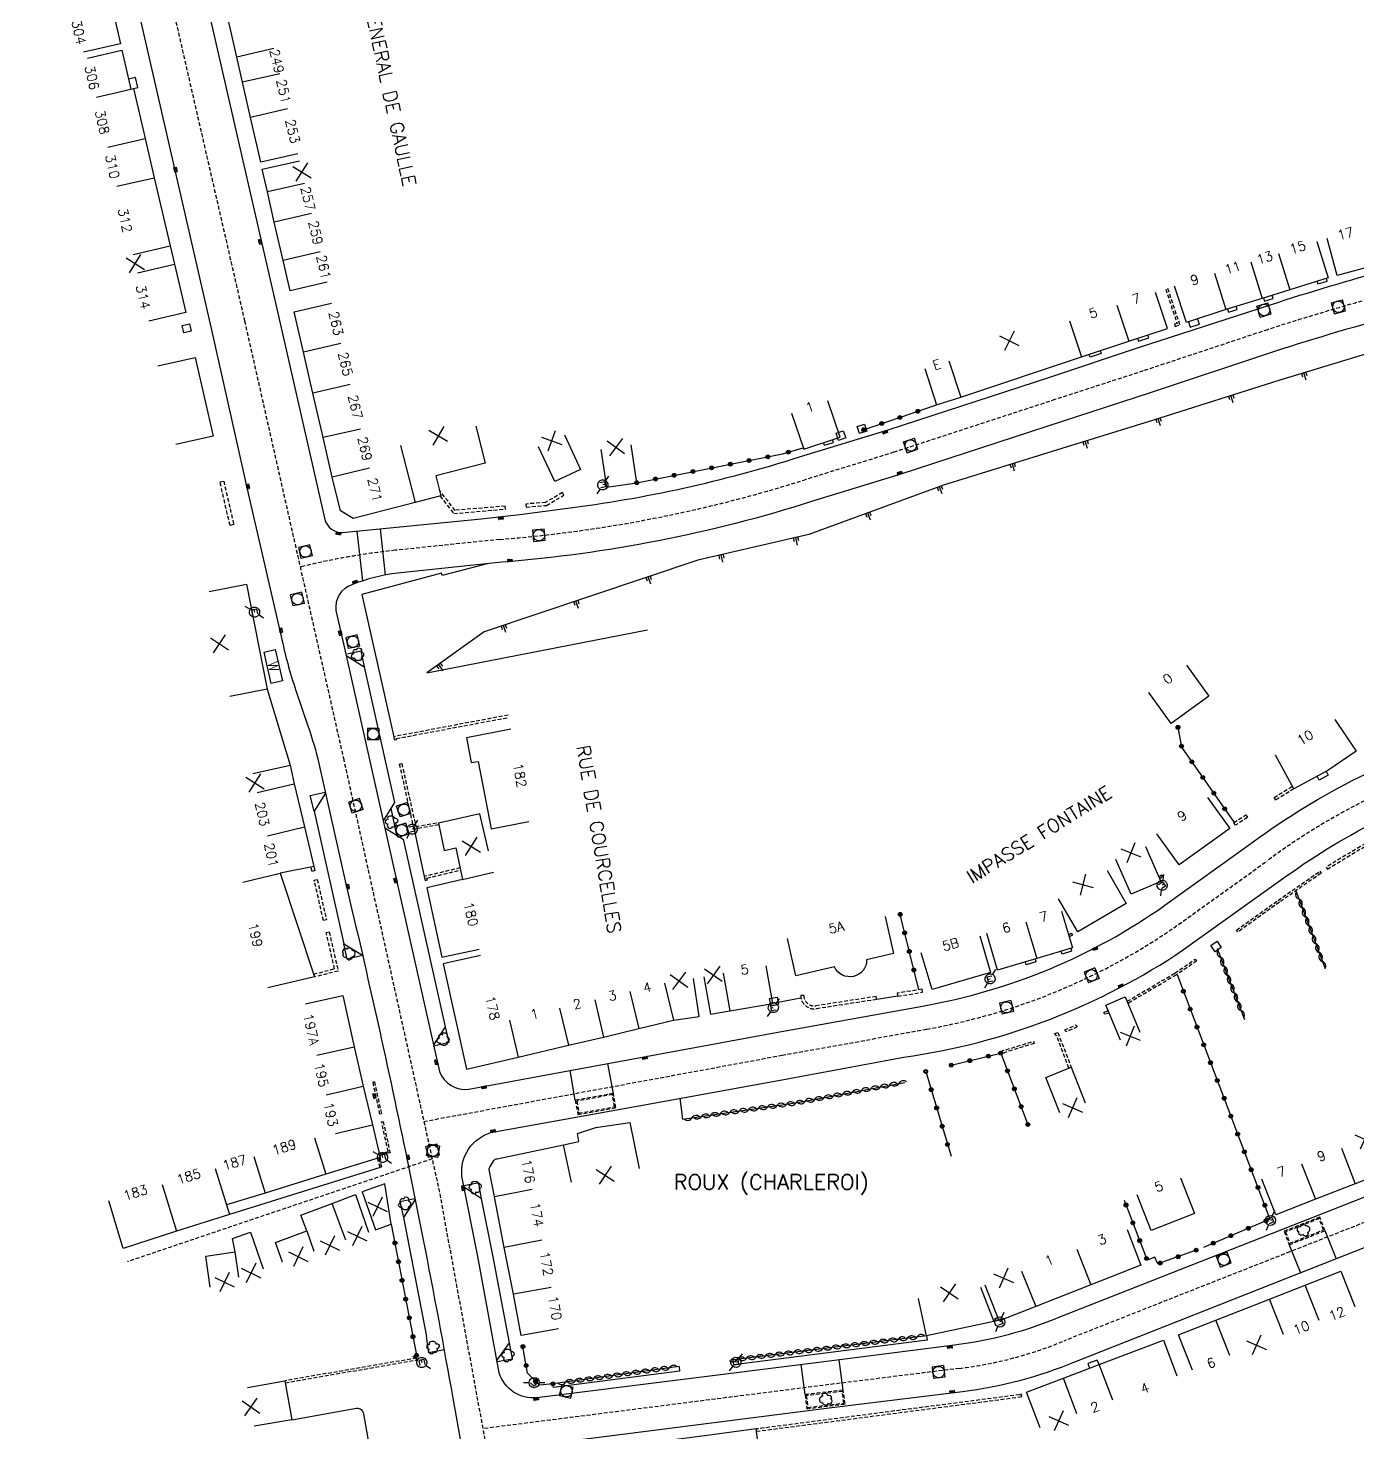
# Model space of a CAD drawing. Header units: millimetres. Extents: x 150999 to 152000, y 125999 to 127001.
# Drawn here: x 151000 to 151174.2, y 126479.7 to 126663.7 of the extents above; entities that cross this region are included whole.
import ezdxf
from ezdxf.enums import TextEntityAlignment as Align

# ---------------------------------------------------------------- set-up
doc = ezdxf.new("R2010")
doc.units = ezdxf.units.MM
doc.linetypes.add('DASHED', pattern=[0.75, 0.5, -0.25])
doc.layers.get('0').update_dxf_attribs({"linetype": 'CONTINUOUS'})
for name, color, linetype in [('W0001', 6, 'DASHED'), ('W0008', 7, 'CONTINUOUS'), ('W0100', 7, 'CONTINUOUS'), ('W0112', 1, 'DASHED'), ('W0211', 2, 'CONTINUOUS'), ('W0300', 7, 'CONTINUOUS'), ('W0310', 3, 'CONTINUOUS'), ('W0322', 7, 'CONTINUOUS'), ('W0334', 7, 'CONTINUOUS'), ('W0400', 7, 'CONTINUOUS'), ('W0420', 7, 'CONTINUOUS'), ('W0471', 7, 'CONTINUOUS'), ('W0980', 7, 'CONTINUOUS'), ('W0984', 7, 'CONTINUOUS'), ('W0989', 7, 'CONTINUOUS'), ('W0991', 7, 'CONTINUOUS'), ('W1102', 7, 'CONTINUOUS')]:
    doc.layers.add(name, color=color, linetype=linetype)
doc.styles.get("Standard").update_dxf_attribs({"font": 'romans.shx', "width": 0.85})

# ---------------------------------------------------------------- blocks, each defined once
blk = doc.blocks.new('t991o')
at = {"color": 0, "linetype": 'Continuous'}
for p, q in [((-1, 1), (1, -1)), ((-1, -1), (1, 1))]:
    blk.add_line(p, q, dxfattribs=at)
blk = doc.blocks.new('t322o')
at = {"color": 0, "linetype": 'Continuous'}
for radius in [0.25, 0.15]:
    blk.add_circle((0, 0), radius, dxfattribs=at)
blk = doc.blocks.new('t310o')
at = {"color": 0, "linetype": 'Continuous'}
for centre, start, end in [((-0.5, 0.38), 216.8699, 323.1304), ((0.5, -0.37), 36.8699, 143.1303)]:
    blk.add_arc(centre, 0.625, start, end, dxfattribs=at)
blk = doc.blocks.new('t211o')
at = {"color": 0, "linetype": 'Continuous'}
for p, q in [((-0.29, 0.5), (-0.29, 0)), ((0, 1), (0, 0)), ((0.29, 0.5), (0.29, 0))]:
    blk.add_line(p, q, dxfattribs=at)
blk = doc.blocks.new('T471')
for p, q in [((-0.333334, 0.333334), (-0.333334, -0.333334)), ((-0.333334, 0.333334), (0.333334, 0.333334)), ((-0.333334, 0), (0, 0)), ((0.500001, 0.500001), (1.000002, 1.000002)), ((-0.500001, -0.500001), (-1.000002, -1.000002)), ((-0.333334, -0.333334), (0.333334, -0.333334))]:
    blk.add_line(p, q)
blk.add_ellipse((0, 0), major_axis=(0.471405, 0.471405), ratio=1, start_param=5.4977871438, end_param=11.780972451)
blk = doc.blocks.new('T420')
for p, q in [((0.75, 0.75), (-0.75, 0.75)), ((-0.75, 0.75), (-0.75, -0.75)), ((0.75, 0.75), (0.75, -0.75)), ((0.75, -0.75), (-0.75, -0.75))]:
    blk.add_line(p, q)
blk.add_ellipse((0, 0), major_axis=(-0.53, 0.53), ratio=1, start_param=3.926991, end_param=10.210176)
blk = doc.blocks.new('T400')
for p, q in [((-0.15, 0.3), (0.15, 0.3)), ((-0.15, -0.25), (-0.15, 0.3)), ((-0.15, 0.15), (0.15, 0.15)), ((-0.15, 0), (0.15, 0)), ((0.15, 0.3), (0.15, -0.25)), ((-0.15, -0.15), (0.15, -0.15)), ((-0.15, -0.25), (-0.15, -0.3)), ((-0.15, -0.3), (0.15, -0.3)), ((0.15, -0.3), (0.15, -0.25))]:
    blk.add_line(p, q)
blk = doc.blocks.new('T300')
for p, q in [((-0.8, 0.51), (-0.86, 0.34)), ((-0.86, 0.34), (-0.86, 0.17)), ((-0.86, 0.17), (-0.74, 0.06)), ((-0.69, 0.63), (-0.8, 0.51)), ((-0.8, -0.06), (-0.74, 0.06)), ((-0.74, 0.06), (-0.69, 0.11)), ((-0.57, 0.69), (-0.69, 0.63)), ((-0.46, 0.69), (-0.57, 0.69)), ((-0.29, 0.63), (-0.46, 0.69)), ((-0.29, 0.63), (-0.17, 0.74)), ((-0.23, 0.57), (-0.29, 0.63)), ((-0.17, 0.74), (-0.06, 0.8)), ((-0.06, 0.8), (0.06, 0.8)), ((0.06, 0.8), (0.23, 0.74)), ((0.23, 0.74), (0.34, 0.63)), ((0.34, 0.63), (0.4, 0.51)), ((0.46, 0.46), (0.34, 0.46)), ((0.4, 0.51), (0.4, 0.46)), ((0.57, 0.4), (0.46, 0.46)), ((0.57, 0.4), (0.69, 0.29)), ((0.69, 0.29), (0.74, 0.17)), ((0.74, 0.06), (0.69, -0.17)), ((0.74, 0.17), (0.74, 0.06)), ((-0.8, -0.17), (-0.8, -0.06)), ((-0.8, -0.23), (-0.8, -0.17)), ((-0.74, -0.34), (-0.8, -0.23)), ((-0.69, -0.4), (-0.74, -0.34)), ((-0.51, -0.46), (-0.69, -0.4)), ((-0.4, -0.46), (-0.51, -0.46)), ((-0.4, -0.46), (-0.34, -0.46)), ((-0.34, -0.46), (-0.34, -0.4)), ((-0.34, -0.51), (-0.34, -0.46)), ((-0.29, -0.63), (-0.34, -0.51)), ((-0.17, -0.74), (-0.29, -0.63)), ((-0.06, -0.8), (-0.17, -0.74)), ((0.06, -0.8), (-0.06, -0.8)), ((0.17, -0.74), (0.06, -0.8)), ((0.23, -0.69), (0.17, -0.74)), ((0.29, -0.46), (0.23, -0.46)), ((0.29, -0.63), (0.23, -0.69)), ((0.46, -0.4), (0.29, -0.46)), ((0.34, -0.51), (0.29, -0.63)), ((0.34, -0.51), (0.34, -0.46)), ((0.57, -0.34), (0.46, -0.4)), ((0.63, -0.29), (0.57, -0.34)), ((0.69, -0.17), (0.63, -0.29))]:
    blk.add_line(p, q)
blk = doc.blocks.new('t112o')
at = {"color": 0, "linetype": 'Continuous'}
for p, q in [((-0.5, 0.5), (0.5, 0.5)), ((-0.5, -0.5), (-0.5, 0.5)), ((0.5, 0.5), (0.5, -0.5)), ((0.5, -0.5), (-0.5, -0.5))]:
    blk.add_line(p, q, dxfattribs=at)

msp = doc.modelspace()

# ---------------------------------------------------------------- linework, layer by layer
at = {"layer": 'W0001'}
for points in [[(151342.48, 126865.16, 0.026167), (151323.38, 126822.08), (151310.46, 126788.28), (151302.18, 126766.48), (151297.78, 126754.05, 0.044949), (151292.44, 126732.85), (151287.18, 126694.71), (151283.25, 126666.36, -0.259129), (151270.21, 126652.42), (151225.1, 126641.31), (151219.18, 126639.76), (151211.37, 126637.72), (151179.07, 126629.16, 0.012852), (151162.35, 126624.22), (151146.07, 126618.81), (151134.51, 126615.06), (151113.42, 126608.16), (151101.74, 126604.55, -0.057136), (151061.77, 126596.74), (151048.09, 126595.31, 0.034878), (151035.64, 126593.12, 2.025446)], [(151051.84, 126520.48), (151098.76, 126529.15), (151117.72, 126532.57, 0.110333), (151150.71, 126546.29), (151162.3, 126554.62, -0.088737), (151190.37, 126568.53), (151201.12, 126571.56), (151213.98, 126575.19, -0.18652), (151233.62, 126574.66, -0.181338), (151247.56, 126561.8), (151259.39, 126540.39, 0.40833)], [(151307.47, 126566.04), (151286.43, 126553.8), (151275.29, 126547.32, -0.046073), (151265.87, 126542.94), (151246.62, 126535.36), (151217, 126523.76), (151165.26, 126503.39), (151135.92, 126491.81, -0.068819), (151122, 126488.12), (151104.91, 126485.99), (151059.57, 126480.22)]]:
    msp.add_lwpolyline(points, format="xyb", dxfattribs=at)
msp.add_lwpolyline([(151000, 126748.5), (151000.61, 126745.87), (151008.28, 126712.87), (151019.19, 126665.3), (151028.35, 126625.38), (151041.3, 126568.08), (151053.78, 126511.72), (151063.66, 126457.93), (151072.39, 126406.79), (151082.71, 126346.87), (151093.28, 126286.17), (151101.2, 126240.67), (151110.67, 126184.84), (151120.38, 126127.57), (151125.94, 126094.98), (151130.9, 126065.86)], dxfattribs=at)
at = {"layer": 'W0001', "flags": 128}
msp.add_lwpolyline([(151052.93, 126515.57), (151013.02, 126502.11)], dxfattribs=at)
at = {"layer": 'W0008'}
for points in [[(151000, 126728.92), (151004.46, 126709.72), (151007.84, 126694.92), (151019.07, 126645.69), (151023.98, 126624.37), (151028.84, 126602.75), (151033.16, 126584.04, 0.033297), (151035.08, 126576.96), (151036.68, 126572.2, -0.028644), (151038.09, 126567.36), (151041.61, 126551.63, -0.008065), (151049.7, 126515.21), (151051.76, 126504.98, -0.004565), (151055.63, 126484.23), (151060.48, 126457.09), (151069.14, 126406.23, -0.368983), (151065.13, 126401.43), (151048.13, 126398.52), (151021.12, 126393.91), (151011.14, 126392.21, 0.095081), (151000, 126387.91)], [(151016.74, 126696.14), (151027.52, 126648.99), (151032.72, 126626.39), (151038.85, 126599.33, 0.335336), (151041.2, 126597.64), (151059.33, 126599.43), (151064.4, 126599.99), (151070.37, 126600.78, 0.04521), (151101.04, 126607.54), (151112.68, 126611.11), (151133.84, 126618.02), (151145.34, 126621.83), (151162.74, 126627.49, -0.012528), (151178.29, 126632.13), (151221.39, 126643.45), (151225.32, 126644.49), (151229.21, 126645.44), (151269.76, 126655.38, 0.266032), (151280.48, 126667.78)], [(151179.85, 126626.26, 0.012843), (151163.29, 126621.37), (151147, 126615.96), (151135.44, 126612.21), (151114.33, 126605.3), (151102.64, 126601.69, -0.057067), (151062.04, 126593.75), (151048.42, 126592.32, 0.066147), (151042.41, 126590.8, 0.359699), (151040.32, 126587.42), (151041.66, 126581.53), (151048.35, 126551.71), (151053.89, 126527.02, 0.343994), (151057.74, 126524.7), (151098.21, 126532.18), (151117.18, 126535.6, 0.11031), (151148.92, 126548.8), (151160.49, 126557.11, -0.088711), (151189.53, 126571.49)], [(151308.98, 126563.41), (151287.99, 126551.14), (151276.84, 126544.66, -0.045869), (151266.96, 126540.05), (151247.75, 126532.49), (151218.13, 126520.9), (151166.39, 126500.52), (151137.08, 126488.95, -0.068678), (151122.38, 126485.07), (151105.3, 126482.94), (151066.9, 126478.05, 0.369216)]]:
    msp.add_lwpolyline(points, format="xyb", dxfattribs=at)
msp.add_lwpolyline([(151061.71, 126487.54), (151058.92, 126502.77), (151056.83, 126513.32, -0.360953), (151060.63, 126519.01), (151081.71, 126522.85), (151099.7, 126526.12), (151114.72, 126528.89, 0.113675), (151151.36, 126542.99), (151164.98, 126552.73, -0.082376), (151190.44, 126565.34), (151202.2, 126568.65), (151214.91, 126572.22, -0.186274), (151231.9, 126571.99, -0.186303), (151244.61, 126560.71), (151249.93, 126550.87, -0.43305), (151244.89, 126538.02), (151215.89, 126526.63), (151164.19, 126506.29), (151135.11, 126494.83, -0.069815), (151121.36, 126491.18), (151103.21, 126488.85), (151066.66, 126484.27, -0.355033)], format="xyb", close=True, dxfattribs=at)
at = {"layer": 'W0100'}
for points in [[(151000, 126712.74), (151000.58, 126712.98), (151002.15, 126705.82), (151003.27, 126700.59), (151004.5, 126695.09), (151005.53, 126690.3), (151006.54, 126685.88), (151007.74, 126680.64), (151008.8, 126676.16), (151009.85, 126671.37), (151010.9, 126666.96), (151012.12, 126661.69), (151007.24, 126660.57)], [(151035.34, 126647.27), (151030.47, 126646.16), (151029.12, 126652.04), (151028.09, 126656.65), (151027.33, 126659.94), (151025.32, 126668.78), (151030.2, 126669.89)], [(151007.77, 126659.81), (151012.27, 126660.85), (151013.47, 126655.72), (151013.82, 126655.83), (151015.33, 126649.27), (151016.52, 126644.13), (151018.62, 126635.22), (151019.18, 126632.81), (151020.68, 126626.47), (151015.81, 126625.32)], [(151039.18, 126630.43), (151034.31, 126629.3), (151033.39, 126633.29), (151032.23, 126638.31), (151031.34, 126642.27), (151030.67, 126645.26), (151035.54, 126646.36)], [(151190.3, 126641.69), (151191, 126639.16), (151188.2, 126638.45), (151188.74, 126636.01), (151183.9, 126634.75), (151178.7, 126633.32), (151176.32, 126632.65), (151171.47, 126631.33), (151170.15, 126636.16)], [(151168.81, 126635.79), (151170.32, 126631.02), (151165.3, 126629.44), (151161.64, 126628.32), (151156.9, 126626.85), (151151.73, 126625.16), (151150.18, 126629.91)], [(151117.45, 126619.12), (151118.99, 126614.36), (151122.18, 126615.39), (151138, 126620.65), (151144.2, 126622.7), (151149.25, 126624.36), (151147.69, 126629.11)], [(151058.66, 126611.58), (151059.89, 126606.73), (151053.4, 126605.08), (151054.08, 126602.43), (151050.7, 126601.57), (151042.59, 126599.46), (151040.91, 126600.47), (151039.84, 126604.89), (151038.66, 126610.08), (151037.31, 126615.92), (151036.08, 126621.28), (151034.87, 126626.56), (151039.74, 126627.68)], [(151017.01, 126619.48), (151021.89, 126620.59), (151024.25, 126610.27), (151019.37, 126609.16)], [(151070.27, 126610.44), (151072.38, 126605.91), (151068.98, 126604.33), (151066.87, 126608.86)], [(151075.03, 126608.53), (151075.76, 126603.59), (151079.73, 126604.17), (151079, 126609.12)], [(151023.7, 126589.93), (151028.61, 126590.89), (151031.32, 126577.14), (151026.41, 126576.17)], [(151151.73, 126580.25), (151154.66, 126576.2), (151149.73, 126572.64), (151146.8, 126576.7)], [(151063.24, 126571.88), (151057.43, 126570.75), (151058.06, 126567.49), (151058.97, 126567.66), (151060.68, 126558.83), (151065.59, 126559.79)], [(151171.17, 126573.14), (151173.97, 126568.99), (151170.24, 126566.48), (151165.81, 126564.06), (151163.41, 126568.45)], [(151029.44, 126566.05), (151034.31, 126567.16), (151034.87, 126564.71), (151036.21, 126559.06), (151037.45, 126553.89), (151033.02, 126553), (151037.5, 126539.41), (151031.42, 126537.97)], [(151154.48, 126562.92), (151157.4, 126558.86), (151150.78, 126554.1), (151147.87, 126558.17)], [(151060.32, 126555.93), (151059.17, 126560.8), (151053.75, 126559.55), (151054.5, 126555.98), (151056.04, 126556.31), (151056.9, 126552.2), (151052.22, 126551.1), (151054.19, 126542.01), (151059.08, 126543.07)], [(151146.38, 126556.5), (151148.37, 126551.92), (151144.49, 126550.24), (151142.5, 126554.82)], [(151141.33, 126553.36), (151143.85, 126549.04), (151137.51, 126545.34), (151134.99, 126549.66)], [(151135.36, 126548.03), (151136.8, 126543.24), (151132.13, 126541.84), (151126.99, 126540.31), (151125.57, 126545.1)], [(151124.68, 126544.81), (151126.08, 126540.01), (151118.41, 126537.76), (151117, 126542.56)], [(151059.25, 126542.2), (151054.37, 126541.12), (151057.44, 126527.34), (151064.2, 126528.9), (151070.78, 126530.48), (151075.36, 126531.54), (151080, 126532.65), (151084.53, 126533.74), (151087.9, 126534.24), (151087.16, 126539.19)], [(151088.51, 126539.44), (151089.38, 126534.52), (151091.92, 126534.97), (151097.54, 126535.95), (151096.68, 126540.88)], [(151036.35, 126535.9), (151041.24, 126536.96), (151042.7, 126530.24), (151043.91, 126525.1), (151045.12, 126520.04), (151046.12, 126515.77), (151039.02, 126513.56), (151031.04, 126511.09), (151025.97, 126509.55), (151026.38, 126508.27), (151019.43, 126506.12), (151012.45, 126503.85), (151010.56, 126510.09)], [(151143.09, 126531.11), (151141.16, 126535.73), (151143.72, 126536.8), (151145.65, 126532.19)], [(151135.15, 126521.6), (151133.3, 126526.24), (151136.63, 126527.57), (151138.48, 126522.93)], [(151191.48, 126524.46), (151193.26, 126519.79), (151184.59, 126516.47), (151179.91, 126514.67), (151173.85, 126512.32), (151168.62, 126510.28), (151163.44, 126508.25), (151161.62, 126512.91)], [(151150.97, 126513.07), (151152.78, 126508.41), (151147.1, 126506.19), (151145.28, 126510.85)], [(151033.31, 126502.05), (151032.41, 126504.63), (151036.5, 126506.14), (151035.74, 126508.2), (151039.85, 126509.71), (151042.87, 126510.9), (151044.58, 126505.97)], [(151023.86, 126498.76), (151023.27, 126502.83), (151027.12, 126503.39), (151026.78, 126505.12), (151029.14, 126505.95), (151030.8, 126501.17)], [(151143.95, 126506.31), (151145.77, 126501.65), (151139.22, 126499.08), (151131.99, 126496.22), (151127.21, 126494.35), (151125.39, 126499.01)], [(151152.51, 126487.88), (151150.69, 126492.54), (151155.58, 126494.46), (151162.62, 126497.21), (151167.3, 126499.04), (151171.94, 126500.87), (151173.78, 126496.22)], [(151124.74, 126498.76), (151126.49, 126494.28), (151117.69, 126492.4), (151116.64, 126497.28)], [(151132.59, 126480.33), (151130.8, 126484.99), (151135.61, 126486.84), (151140.29, 126488.64), (151148.72, 126491.81), (151150.48, 126487.13)], [(151096.03, 126475.22), (151095.38, 126480.18), (151089.62, 126479.43), (151077.82, 126477.87), (151067.34, 126476.48), (151068.23, 126471.01), (151073.17, 126471.82)]]:
    msp.add_lwpolyline(points, dxfattribs=at)
at = {"layer": 'W0100', "flags": 128}
msp.add_lwpolyline([(151100.02, 126613.3), (151101.6, 126608.56), (151106.36, 126610.14), (151104.78, 126614.88)], dxfattribs=at)
at = {"layer": 'W0100'}
for points in [[(151031.86, 126577.84), (151030.91, 126581.97), (151032.38, 126582.32), (151033.33, 126578.19)], [(151047.58, 126507.01), (151046.74, 126512.3), (151043.76, 126511.26), (151045.49, 126506.29)]]:
    msp.add_lwpolyline(points, close=True, dxfattribs=at)
for points in [[(151112.28, 126547.35), (151113.38, 126542.47), (151109.84, 126541.67, -0.811898), (151105.64, 126540.72), (151100.57, 126539.57), (151099.46, 126544.45)], [(151069.5, 126493.31), (151064.58, 126492.41), (151063.59, 126497.84), (151062.38, 126503.96), (151061.1, 126510.62), (151060.4, 126514.18, -0.202359), (151060.47, 126514.47), (151061.02, 126515.34, -0.230709), (151061.44, 126515.6), (151070.14, 126517.42), (151072.15, 126517.83), (151071.96, 126518.92), (151074.36, 126519.67), (151078.84, 126520.35), (151080.06, 126514.32)], [(151028.73, 126485.62), (151033.65, 126486.5), (151034.55, 126481.4), (151043.01, 126482.9, -0.424749), (151043.92, 126482.17), (151045.24, 126474.7), (151045.64, 126474.77), (151046.31, 126471.01), (151045.91, 126470.94), (151045.99, 126470.46), (151044.14, 126470.14), (151044.71, 126466.94), (151037.35, 126465.63), (151038.25, 126460.54), (151033.33, 126459.66)]]:
    msp.add_lwpolyline(points, format="xyb", dxfattribs=at)
at = {"layer": 'W0112'}
for points in [[(151149.02, 126629.53), (151150.5, 126625.05), (151150.17, 126624.94), (151150.26, 126624.66), (151150.88, 126624.85), (151149.3, 126629.63)], [(151053.97, 126602.41), (151055.75, 126600.13), (151062.53, 126600.71), (151062.5, 126601.11), (151055.93, 126600.55), (151053.9, 126603.14)], [(151062.88, 126573.72), (151047.89, 126570.89), (151047.97, 126570.47), (151048.26, 126570.53), (151048.24, 126570.65), (151062.94, 126573.42)], [(151053.79, 126559.36), (151050.56, 126558.75), (151048.66, 126567.32), (151048.95, 126567.39), (151050.79, 126559.1), (151053.73, 126559.65), (151053.75, 126559.55)], [(151165.81, 126564.06), (151163.43, 126562.59), (151163.22, 126562.93), (151165.61, 126564.41)], [(151037.45, 126553.89), (151037.6, 126553.34), (151037.21, 126553.23), (151037.06, 126553.81)], [(151056.59, 126553.7), (151051.88, 126552.59), (151052.03, 126552.04), (151052.32, 126552.12), (151052.25, 126552.37), (151056.65, 126553.41)], [(151148.1, 126552.53), (151148.47, 126552.81), (151148.65, 126552.57), (151148.23, 126552.24)], [(151037.38, 126539.79), (151040.14, 126540.48), (151039.05, 126545.23), (151039.44, 126545.32), (151040.62, 126540.19), (151037.5, 126539.41)], [(151136.28, 126544.95), (151136.64, 126545.16), (151136.79, 126544.9), (151136.37, 126544.66)], [(151143.96, 126536.22), (151150.23, 126539.91), (151152.89, 126541.74), (151153.06, 126541.49), (151150.39, 126539.66), (151144.08, 126535.95)], [(151141.58, 126534.73), (151141.03, 126534.49), (151140.92, 126534.77), (151141.46, 126535.01)], [(151046.01, 126516.26), (151047.17, 126516.53), (151046.31, 126520.42), (151046.51, 126520.47), (151047.41, 126516.38), (151046.05, 126516.07)], [(151045.94, 126515.71), (151046.31, 126514.51), (151046.12, 126514.46), (151045.75, 126515.66)], [(151127.07, 126494.71), (151126.38, 126494.56)], [(151127.18, 126494.42), (151126.49, 126494.28)], [(151033.69, 126486.25), (151050.92, 126489.22), (151050.87, 126489.47), (151033.65, 126486.5)], [(151095.42, 126479.88), (151129.94, 126484.38), (151130.16, 126484.44), (151130.08, 126484.73), (151129.88, 126484.67), (151095.38, 126480.18)]]:
    msp.add_lwpolyline(points, dxfattribs=at)
for points in [[(151026.45, 126598.56), (151025.13, 126604.28), (151025.62, 126604.39), (151026.94, 126598.68)], [(151069.99, 126602.87), (151067.78, 126601.59), (151065.22, 126601.38), (151065.25, 126600.98), (151067.9, 126601.2), (151070.19, 126602.53)], [(151170.2, 126553.53), (151174.66, 126556.26), (151178.7, 126558.36), (151185.24, 126561.23), (151188.15, 126562.29), (151190.84, 126563.15), (151190.75, 126563.44), (151188.05, 126562.58), (151185.13, 126561.51), (151178.57, 126558.63), (151174.52, 126556.52), (151170.05, 126553.79)], [(151159.74, 126560.3), (151158.16, 126559.29), (151157.94, 126559.63), (151159.53, 126560.64)], [(151038.69, 126546.82), (151037.48, 126552.09), (151037.87, 126552.18), (151039.08, 126546.91)], [(151169.37, 126553), (151163.91, 126549.2), (151158.48, 126545.31), (151158.3, 126545.56), (151163.73, 126549.45), (151169.2, 126553.25)], [(151117.1, 126537.81), (151113.85, 126537.28), (151113.92, 126536.89), (151117.16, 126537.41)], [(151135.8, 126532.47), (151137.31, 126533.15), (151137.44, 126532.88), (151135.93, 126532.2)], [(151136.35, 126527.46), (151134.72, 126531.74), (151134.62, 126531.7), (151134.51, 126531.98), (151134.9, 126532.13), (151136.63, 126527.57)], [(151127.38, 126529.65), (151131.69, 126530.98), (151131.78, 126530.69), (151127.47, 126529.37)], [(151045.36, 126525.69), (151046.29, 126521.47), (151046.09, 126521.42), (151045.17, 126525.65)], [(151077, 126522.29), (151076.67, 126524.16), (151071.68, 126523.27), (151072.02, 126521.4)], [(151076.83, 126522.41), (151076.55, 126523.99), (151071.86, 126523.15), (151072.14, 126521.57)], [(151164.53, 126506.08), (151165.19, 126504.32), (151169.87, 126506.17), (151169.2, 126507.93)], [(151164.72, 126506), (151165.28, 126504.52), (151169.68, 126506.26), (151169.12, 126507.74)], [(151102, 126482.84), (151107.02, 126483.44), (151106.79, 126485.28), (151101.77, 126484.68)], [(151102.13, 126483.01), (151106.85, 126483.57), (151106.66, 126485.11), (151101.94, 126484.55)]]:
    msp.add_lwpolyline(points, close=True, dxfattribs=at)
for points in [[(151111.16, 126536.46), (151111.09, 126536.86), (151103.19, 126535.62, -0.450883), (151101.61, 126537), (151101.21, 126536.99)], [(151111.16, 126536.46), (151103.24, 126535.23, -0.450883), (151101.21, 126536.99)]]:
    msp.add_lwpolyline(points, format="xyb", dxfattribs=at)
at = {"layer": 'W0211'}
for points in [[(151288.83, 126647.89), (151226.83, 126634.12), (151212.23, 126631.01), (151181.08, 126622.8), (151163.97, 126617.61), (151147.42, 126612.37), (151135.42, 126608.65), (151119.92, 126603.84), (151102.26, 126597.37), (151087.71, 126594), (151059.72, 126584.61), (151052.25, 126579.24)], [(151052.25, 126579.24), (151081.14, 126584.91)]]:
    msp.add_lwpolyline(points, dxfattribs=at)
at = {"layer": 'W0310'}
for points in [[(151166.06, 126550.7), (151169.89, 126540.51)], [(151155.74, 126543.14), (151159.35, 126533.82)], [(151085.73, 126520.76), (151100.83, 126522.94), (151114.84, 126525.6)], [(151117.69, 126492.4), (151092.36, 126489.24)], [(151085.27, 126488.38), (151068.75, 126486.1)]]:
    msp.add_lwpolyline(points, dxfattribs=at)
at = {"layer": 'W0322'}
for points in [[(151109.45, 126611.11), (151118.99, 126614.36)], [(151099.59, 126608.17), (151101.54, 126608.74)], [(151079.73, 126604.17), (151098.83, 126607.95)], [(151150.62, 126572.12), (151151.1, 126569.53), (151157.99, 126559.66)], [(151116.67, 126537.74), (151114.19, 126547.78)], [(151150.5, 126539.73), (151162.68, 126507.69), (151153.98, 126503.98)], [(151120.93, 126527.85), (151127.41, 126529.43), (151131.01, 126519.95)], [(151117.58, 126527.03), (151120.9, 126515.92)], [(151143.57, 126510.18), (151146.6, 126502.3)], [(151047.58, 126507.01), (151050.91, 126489.65)], [(151153.01, 126503.61), (151147.99, 126501.81), (151147.59, 126502.68)], [(151068.75, 126486.1), (151067.04, 126485.93), (151065.41, 126487.49), (151064.78, 126491.22)]]:
    msp.add_lwpolyline(points, dxfattribs=at)
at = {"layer": 'W0334'}
for points in [[(151013.82, 126655.83), (151014.36, 126655.97), (151014.09, 126657.26), (151013.16, 126657.04)], [(151168.83, 126630.56), (151168.94, 126630.21), (151170.18, 126630.6), (151170.07, 126630.95)], [(151157.11, 126626.92), (151157.23, 126626.52), (151158.39, 126626.85), (151158.26, 126627.27)], [(151161.83, 126628.38), (151161.96, 126627.95), (151163.09, 126628.29), (151162.96, 126628.72)], [(151151.99, 126625.25), (151152.22, 126624.57), (151153.43, 126624.95), (151153.2, 126625.64)], [(151145.34, 126623.08), (151145.46, 126622.7), (151146.79, 126623.14), (151146.67, 126623.51)], [(151140.45, 126621.46), (151140.57, 126621.1), (151139.14, 126620.6), (151139.01, 126620.99)], [(151104.18, 126609.41), (151104.29, 126609.07), (151105.49, 126609.46), (151105.38, 126609.81)], [(151098.83, 126607.95), (151099.59, 126608.17)], [(151043.08, 126597.83), (151043.82, 126591.31)], [(151046.11, 126598.13), (151046.78, 126592.07)], [(151060.13, 126593.55), (151054.26, 126592.03), (151054.17, 126592.33), (151043.7, 126589.53), (151047.89, 126570.89)], [(151041.66, 126581.53), (151044.03, 126580.05), (151047.99, 126562.27), (151046.52, 126559.88)], [(151041.85, 126581.74), (151043.6, 126582.12), (151044.03, 126580.05)], [(151031.32, 126577.14), (151034.31, 126567.16)], [(151170.02, 126566.36), (151170.3, 126565.83), (151169.14, 126565.18), (151168.85, 126565.72)], [(151037.46, 126561.13), (151036.94, 126563.17), (151038.93, 126563.63)], [(151038.96, 126563.51), (151037.46, 126561.13), (151041.36, 126543.74), (151043.82, 126542.26)], [(151048.31, 126557.95), (151047.54, 126561.52)], [(151046.73, 126558.94), (151049.12, 126557.45), (151054.62, 126532.88), (151053.1, 126530.51)], [(151050.56, 126558.75), (151051.88, 126552.59)], [(151043.82, 126542.22), (151041.8, 126541.74), (151041.36, 126543.74)], [(151136.57, 126543.17), (151136.68, 126542.78), (151135.44, 126542.38), (151135.32, 126542.8)], [(151131.9, 126541.77), (151132.01, 126541.39), (151130.76, 126541.01), (151130.64, 126541.4)], [(151113.92, 126536.89), (151111.16, 126536.46)], [(151101.24, 126536.64), (151097.54, 126535.95)], [(151054.62, 126532.88), (151055.11, 126530.84), (151053.14, 126530.34)], [(151076.67, 126524.16), (151075.94, 126528.06)], [(151071.68, 126523.27), (151071.01, 126527.15)], [(151085.37, 126523.51), (151085.73, 126520.76)], [(151046.12, 126514.46), (151026.38, 126508.27)], [(151059.41, 126510.35), (151059.06, 126512.42), (151057.09, 126512.03)], [(151061.42, 126489.14), (151063.04, 126491.45), (151060.89, 126502.96), (151059.41, 126510.35), (151057.12, 126511.86)], [(151050.68, 126510.33), (151048.71, 126509.95), (151049.19, 126507.91)], [(151050.7, 126510.24), (151049.19, 126507.91), (151052.19, 126492.29)], [(151169.87, 126506.17), (151171.34, 126502.47)], [(151165.19, 126504.32), (151166.68, 126500.63)], [(151147.59, 126502.68), (151146.6, 126502.3)], [(151054.49, 126490.54), (151052.51, 126490.18), (151052.19, 126492.29)], [(151061.44, 126489.04), (151063.45, 126489.39), (151063.04, 126491.45)], [(151117.69, 126492.4), (151117.76, 126491.81), (151092.43, 126488.58), (151092.36, 126489.24)], [(151106.79, 126485.28), (151106.26, 126489.24)], [(151140.29, 126488.64), (151140.05, 126489.22), (151138.83, 126488.75), (151139.05, 126488.16)], [(151085.27, 126488.38), (151085.32, 126487.76), (151068.81, 126485.62), (151068.75, 126486.1)], [(151101.77, 126484.68), (151101.28, 126488.61)]]:
    msp.add_lwpolyline(points, dxfattribs=at)
at = {"layer": 'W1102'}
for p, q in [((151032.21, 126661.06), (151027.33, 126659.94)), ((151032.97, 126657.75), (151028.09, 126656.65)), ((151008.96, 126654.67), (151013.47, 126655.72)), ((151033.99, 126653.16), (151029.12, 126652.04)), ((151010.46, 126648.14), (151015.33, 126649.27)), ((151011.64, 126643.01), (151016.52, 126644.13)), ((151036.22, 126643.37), (151031.34, 126642.27)), ((151037.11, 126639.43), (151032.23, 126638.31)), ((151013.76, 126634.07), (151018.62, 126635.22)), ((151038.26, 126634.41), (151033.39, 126633.29)), ((151014.31, 126631.68), (151019.18, 126632.81)), ((151160.18, 126633.1), (151161.64, 126628.32)), ((151163.8, 126634.21), (151165.3, 126629.44)), ((151155.42, 126631.63), (151156.9, 126626.85)), ((151142.63, 126627.45), (151144.2, 126622.7)), ((151136.42, 126625.4), (151138, 126620.65)), ((151040.95, 126622.4), (151036.08, 126621.28)), ((151120.63, 126620.15), (151122.18, 126615.39)), ((151042.18, 126617.04), (151037.31, 126615.92)), ((151043.54, 126611.18), (151038.66, 126610.08)), ((151048.79, 126609.06), (151050.7, 126601.57)), ((151044.7, 126606.07), (151039.84, 126604.89)), ((151030, 126563.59), (151034.87, 126564.71)), ((151031.35, 126557.91), (151036.21, 126559.06)), ((151028.14, 126551.84), (151033.02, 126553)), ((151130.69, 126546.63), (151132.13, 126541.84)), ((151091.05, 126539.89), (151091.92, 126534.97)), ((151078.84, 126537.51), (151080, 126532.65)), ((151083.36, 126538.6), (151084.53, 126533.74)), ((151069.61, 126535.34), (151070.78, 126530.48)), ((151074.23, 126536.41), (151075.36, 126531.54)), ((151063.07, 126533.77), (151064.2, 126528.9)), ((151037.81, 126529.18), (151042.7, 126530.24)), ((151039.05, 126523.95), (151043.91, 126525.1)), ((151040.25, 126518.88), (151045.12, 126520.04)), ((151037.53, 126518.34), (151039.02, 126513.56)), ((151071.16, 126512.52), (151070.14, 126517.42)), ((151172.04, 126516.98), (151173.85, 126512.32)), ((151029.56, 126515.87), (151031.04, 126511.09)), ((151166.8, 126514.94), (151168.62, 126510.28)), ((151024.51, 126514.33), (151025.97, 126509.55)), ((151017.56, 126512.22), (151019.43, 126506.12)), ((151066.01, 126511.56), (151061.1, 126510.62)), ((151041.61, 126504.94), (151039.85, 126509.71)), ((151067.28, 126504.93), (151062.38, 126503.96)), ((151137.39, 126503.73), (151139.22, 126499.08)), ((151027.6, 126500.06), (151027.12, 126503.39)), ((151130.15, 126500.87), (151131.99, 126496.22)), ((151068.51, 126498.73), (151063.59, 126497.84)), ((151169.12, 126494.39), (151167.3, 126499.04)), ((151164.44, 126492.56), (151162.62, 126497.21)), ((151157.4, 126489.8), (151155.58, 126494.46)), ((151142.08, 126483.97), (151140.29, 126488.64)), ((151137.39, 126482.17), (151135.61, 126486.84))]:
    msp.add_line(p, q, dxfattribs=at)
at = {"layer": 'W1102', "flags": 128}
for points in [[(151056.9, 126552.2), (151060.97, 126553.15)], [(151036.5, 126506.14), (151037.42, 126503.48)], [(151034.55, 126481.4), (151029.63, 126480.53)]]:
    msp.add_lwpolyline(points, dxfattribs=at)

# ---------------------------------------------------------------- block references
at = {"layer": 'W0112'}
for p, rotation in [((151020.76, 126624.4), 103.01152052826), ((151106.47, 126610.35), 18.0636575284529), ((151109.25, 126611.23), 18.0636575284529), ((151155.61, 126543.41), 34.4728905498121), ((151097.72, 126536.18), 190.578850769103)]:
    msp.add_blockref('t112o', p, dxfattribs=dict(at, rotation=rotation))
at = {"layer": 'W0211'}
for p, rotation in [((151167.11, 126618.56), 196.878720992866), ((151157.56, 126615.58), 197.578218820332), ((151148.03, 126612.56), 197.578218820332), ((151138.48, 126609.6), 197.220287591133), ((151128.93, 126606.63), 197.25583134304), ((151119.39, 126603.64), 200.112838113681), ((151110, 126600.2), 200.112838113681), ((151100.55, 126596.97), 193.020262776955), ((151090.8, 126594.72), 193.020262776955), ((151081.24, 126591.83), 198.556451113153), ((151071.76, 126588.65), 198.556451113153), ((151062.28, 126585.47), 198.556451113153), ((151053.79, 126580.35), 215.6842314005231)]:
    msp.add_blockref('t211o', p, dxfattribs=dict(at, rotation=rotation))
at = {"layer": 'W0300'}
for p, rotation in [((151043.15, 126581.57), 282.776588172581), ((151047.63, 126559.81), 102.261808526674), ((151054.36, 126531.15), 283.481216431845), ((151058.59, 126511.92), 101.169589746735), ((151049.32, 126509.62), 283.2002987388859), ((151167.17, 126506.21), 21.5283603383517), ((151053.05, 126490.96), 98.55462007566035), ((151062.87, 126489.92), 101.206629438175), ((151104.42, 126484.1), 187.121588614393)]:
    msp.add_blockref('T300', p, dxfattribs=dict(at, rotation=rotation))
msp.add_blockref('T300', (151042.06, 126542.43), dxfattribs=at)
at = {"layer": 'W0310'}
for p, rotation in [((151166.46, 126549.63), 290.6063586998309), ((151166.9, 126548.46), 290.6063586998309), ((151167.34, 126547.29), 290.6063586998309), ((151167.78, 126546.12), 290.6063586998309), ((151168.22, 126544.95), 290.6063586998309), ((151168.66, 126543.78), 290.6063586998309), ((151156.19, 126541.98), 291.143427293849), ((151169.1, 126542.61), 290.6063586998309), ((151169.54, 126541.44), 290.6063586998309), ((151156.64, 126540.81), 291.143427293849), ((151157.09, 126539.64), 291.143427293849), ((151157.54, 126538.48), 291.143427293849), ((151157.99, 126537.31), 291.143427293849), ((151158.44, 126536.15), 291.143427293849), ((151158.89, 126534.98), 291.143427293849), ((151114.08, 126525.46), 10.7601387762149), ((151104.26, 126523.59), 10.7601387762149), ((151105.49, 126523.83), 10.7601387762149), ((151106.72, 126524.06), 10.7601387762149), ((151107.94, 126524.29), 10.7601387762149), ((151109.17, 126524.53), 10.7601387762149), ((151110.4, 126524.76), 10.7601387762149), ((151111.63, 126524.99), 10.7601387762149), ((151112.86, 126525.23), 10.7601387762149), ((151091.91, 126521.66), 8.200931453427174), ((151093.15, 126521.83), 8.200931453427174), ((151094.39, 126522.01), 8.200931453427174), ((151095.63, 126522.19), 8.200931453427174), ((151096.86, 126522.37), 8.200931453427174), ((151098.1, 126522.55), 8.200931453427174), ((151099.34, 126522.72), 8.200931453427174), ((151100.57, 126522.9), 8.200931453427174), ((151101.8, 126523.13), 10.7601387762149), ((151103.03, 126523.36), 10.7601387762149), ((151086.96, 126520.94), 8.200931453427174), ((151088.2, 126521.12), 8.200931453427174), ((151089.44, 126521.3), 8.200931453427174), ((151090.68, 126521.48), 8.200931453427174), ((151116.45, 126492.24), 187.108673816249), ((151101.56, 126490.38), 187.108673816249), ((151102.8, 126490.54), 187.108673816249), ((151104.04, 126490.69), 187.108673816249), ((151105.28, 126490.85), 187.108673816249), ((151106.52, 126491), 187.108673816249), ((151107.76, 126491.16), 187.108673816249), ((151109, 126491.31), 187.108673816249), ((151110.24, 126491.47), 187.108673816249), ((151111.48, 126491.62), 187.108673816249), ((151112.72, 126491.78), 187.108673816249), ((151113.96, 126491.93), 187.108673816249), ((151115.2, 126492.09), 187.108673816249), ((151092.88, 126489.3), 187.108673816249), ((151094.12, 126489.46), 187.108673816249), ((151095.36, 126489.61), 187.108673816249), ((151096.6, 126489.77), 187.108673816249), ((151097.84, 126489.92), 187.108673816249), ((151099.08, 126490.07), 187.108673816249), ((151100.32, 126490.23), 187.108673816249), ((151074.13, 126486.84), 187.883113146735), ((151075.37, 126487.01), 187.883113146735), ((151076.6, 126487.18), 187.883113146735), ((151077.84, 126487.36), 187.883113146735), ((151079.08, 126487.53), 187.883113146735), ((151080.32, 126487.7), 187.883113146735), ((151081.56, 126487.87), 187.883113146735), ((151082.8, 126488.04), 187.883113146735), ((151084.03, 126488.21), 187.883113146735), ((151070.41, 126486.33), 187.883113146735), ((151071.65, 126486.5), 187.883113146735), ((151072.89, 126486.67), 187.883113146735)]:
    msp.add_blockref('t310o', p, dxfattribs=dict(at, rotation=rotation))
at = {"layer": 'W0322'}
for p, rotation in [((151114.19, 126612.72), 18.815485957514), ((151116.55, 126613.53), 18.815485957514), ((151109.45, 126611.11), 18.815485957514), ((151111.82, 126611.92), 18.815485957514), ((151091.99, 126606.6), 11.1995917150811), ((151094.44, 126607.09), 11.1995917150811), ((151096.9, 126607.57), 11.1995917150811), ((151099.59, 126608.17), 16.3558171015454), ((151082.18, 126604.66), 11.1995917150811), ((151084.63, 126605.14), 11.1995917150811), ((151087.09, 126605.63), 11.1995917150811), ((151089.54, 126606.11), 11.1995917150811), ((151079.73, 126604.17), 11.1995917150811), ((151150.62, 126572.12), 280.4284236188259), ((151151.08, 126569.66), 280.4284236188259), ((151152.45, 126567.59), 304.9098719214491), ((151153.89, 126565.54), 304.9098719214491), ((151155.32, 126563.49), 304.9098719214491), ((151156.75, 126561.44), 304.9098719214491), ((151114.23, 126547.61), 103.874915499102), ((151114.83, 126545.19), 103.874915499102), ((151115.43, 126542.76), 103.874915499102), ((151116.03, 126540.33), 103.874915499102), ((151151.34, 126537.53), 290.8208424496811), ((151152.22, 126535.19), 290.8208424496811), ((151153.11, 126532.85), 290.8208424496811), ((151127.41, 126529.43), 290.776216257225), ((151154, 126530.52), 290.8208424496811), ((151120.93, 126527.85), 13.6891835250089), ((151123.36, 126528.44), 13.6891835250089), ((151125.79, 126529.03), 13.6891835250089), ((151154.89, 126528.18), 290.8208424496811), ((151117.58, 126527.03), 286.636742319598), ((151128.3, 126527.09), 290.776216257225), ((151155.78, 126525.84), 290.8208424496811), ((151118.3, 126524.64), 286.636742319598), ((151129.19, 126524.75), 290.776216257225), ((151119.01, 126522.24), 286.636742319598), ((151130.08, 126522.42), 290.776216257225), ((151156.67, 126523.51), 290.8208424496811), ((151130.96, 126520.08), 290.776216257225), ((151157.56, 126521.17), 290.8208424496811), ((151119.73, 126519.84), 286.636742319598), ((151158.44, 126518.83), 290.8208424496811), ((151120.44, 126517.45), 286.636742319598), ((151159.33, 126516.5), 290.8208424496811), ((151160.22, 126514.16), 290.8208424496811), ((151161.11, 126511.82), 290.8208424496811), ((151143.82, 126509.53), 290.981623294862), ((151162, 126509.49), 290.8208424496811), ((151144.72, 126507.19), 290.981623294862), ((151162.15, 126507.46), 203.0801298260454), ((151157.55, 126505.5), 203.0801298260454), ((151159.85, 126506.48), 203.0801298260454), ((151048.05, 126504.56), 280.857324610349), ((151145.61, 126504.86), 290.981623294862), ((151153.01, 126503.61), 199.735109383988), ((151155.25, 126504.52), 203.0801298260454), ((151048.52, 126502.1), 280.857324610349), ((151146.51, 126502.52), 290.981623294862), ((151148.3, 126501.92), 199.735109383988), ((151150.65, 126502.76), 199.735109383988), ((151048.99, 126499.65), 280.857324610349), ((151049.46, 126497.19), 280.857324610349), ((151049.93, 126494.74), 280.857324610349), ((151050.41, 126492.28), 280.857324610349), ((151064.82, 126490.97), 99.5451727314375), ((151050.88, 126489.83), 280.857324610349), ((151065.24, 126488.5), 99.5451727314375), ((151066.47, 126486.47), 136.3173259671), ((151068.75, 126486.1), 185.5510821100019)]:
    msp.add_blockref('t322o', p, dxfattribs=dict(at, rotation=rotation))
at = {"layer": 'W0400'}
for p, rotation in [((151019.32, 126645.2), 12.84725461353097), ((151030.4, 126635.75), 12.99245108901908), ((151112.26, 126610.8), 288.131345357972), ((151114.17, 126605.43), 288.131345357972), ((151028.78, 126603.68), 12.961863006403), ((151061.91, 126599.53), 275.34731108226), ((151040.62, 126597.51), 254.5530459273079), ((151063.1, 126593.99), 275.34731108226), ((151042.82, 126591.15), 288.27642005789), ((151033.13, 126584.84), 12.98831005844503), ((151040.88, 126584.46), 12.98831005844503), ((151041.87, 126551.25), 12.64515301465905), ((151048.14, 126552.06), 12.64515301465905), ((151139.8, 126543.11), 112.6325845065021), ((151143.15, 126538.25), 112.6325845065021), ((151053.48, 126528.26), 12.639986297978), ((151080.8, 126528.81), 100.3272036266794), ((151045.36, 126523.83), 13.41066006880194), ((151059.73, 126524.96), 100.3272036266794), ((151060.92, 126519.23), 100.3272036266794), ((151049.76, 126515.8), 12.29217341148201), ((151056.99, 126511.73), 191.169589746735), ((151120.77, 126490.93), 97.41468956593758), ((151121.07, 126485.06), 97.41468956593758), ((151066.53, 126484.1), 277.257514125509)]:
    msp.add_blockref('T400', p, dxfattribs=dict(at, rotation=rotation))
at = {"layer": 'W0420'}
for p, rotation in [((151161.9, 126626.8), 197.339846355543), ((151171.65, 126627.22), 195.66718226777), ((151115.62, 126609.04), 198.080384341079), ((151066.92, 126597.3), 185.34731108226), ((151036.35, 126595.14), 282.988310058445), ((151035.29, 126588.92), 282.988310058445), ((151042.55, 126583.33), 282.988310058445), ((151042.94, 126561.83), 287.564755948221), ((151049.21, 126561.32), 287.564755948221), ((151048.97, 126558.64), 287.564755948221), ((151139.31, 126539.62), 22.6052047604681), ((151128.16, 126535.43), 13.6736376172998), ((151053.01, 126516.63), 282.292173411482), ((151053.03, 126516.62), 349.35120555935), ((151156.64, 126502.36), 201.475354705899), ((151119.26, 126487.64), 7.414689565937589), ((151070.52, 126485.12), 166.9418355691)]:
    msp.add_blockref('T420', p, dxfattribs=dict(at, rotation=rotation))
msp.add_blockref('T420', (151045.19, 126571.21), dxfattribs=at)
at = {"layer": 'W0471'}
for p, rotation in [((151075.29, 126603.88), 190.637512069565), ((151029.65, 126587.22), 282.982757282793), ((151050.31, 126558.77), 192.925949783207), ((151148.56, 126551.42), 215.704460600459), ((151126.01, 126539.16), 13.6736376172998), ((151097.62, 126535.39), 9.93299656122525), ((151046.42, 126515.76), 283.262528881198), ((151162.74, 126507.5), 201.388070844518), ((151127.29, 126494.2), 201.354854028444), ((151051.56, 126488.89), 280.857324610349), ((151092.72, 126488.92), 187.299159446991), ((151066.29, 126486.26), 136.3173259671)]:
    msp.add_blockref('T471', p, dxfattribs=dict(at, rotation=rotation))
at = {"layer": 'W0991'}
for p, rotation in [((151035.88, 126644.87), 12.74893483325671), ((151014.03, 126632.87), 13.2482138680738), ((151128.53, 126622.77), 288.3876441757453), ((151053.72, 126610.32), 284.3020255678485), ((151068.57, 126609.65), 294.944227545999), ((151077.01, 126608.82), 278.4161364885635), ((151025.06, 126583.05), 11.15843811897162), ((151029.72, 126564.82), 12.91471688874736), ((151058.06, 126556.51), 12.92594978314375), ((151144.44, 126555.66), 293.4585308997518), ((151138.16, 126551.51), 300.2759302236043), ((151089.78, 126539.67), 279.9885106808275), ((151085.26, 126538.9), 278.7875809343065), ((151144.37, 126531.65), 292.7407764664189), ((151136.82, 126522.26), 291.7302412722238), ((151175.08, 126518.16), 291.2229063952144), ((151075.61, 126513.42), 281.4051844890669), ((151045.76, 126509.29), 289.1942460261895), ((151039.52, 126504.21), 289.1942460258809), ((151043.1, 126505.45), 289.1942460263248), ((151035.37, 126502.76), 289.1942460261478), ((151029.2, 126500.62), 289.1942460265828), ((151025.73, 126499.41), 289.1942460258661), ((151127.77, 126499.94), 291.3548540088353), ((151120.69, 126498.02), 280.2923841965712), ((151160.92, 126491.18), 291.3907068495924), ((151029.18, 126483.08), 10.05850011835013), ((151134.99, 126481.25), 290.9639296210196)]:
    msp.add_blockref('t991o', p, dxfattribs=dict(at, rotation=rotation))

# ---------------------------------------------------------------- texts
at = {"layer": 'W0980'}
msp.add_text('ROUX (CHARLEROI)', height=2, dxfattribs=at).set_placement((151097.36, 126512.4), align=Align.MIDDLE)
at = {"layer": 'W0984'}
for s, rotation, p in [('E', 17.9825, (151119.03, 126619.63)), ('W', 282.9646, (151032.12, 126580.08))]:
    msp.add_text(s, height=1.25, rotation=rotation, dxfattribs=at).set_placement(p, align=Align.MIDDLE)
at = {"layer": 'W0989'}
for s, rotation, p in [('RUE GENERAL DE GAULLE', 282.1588, (151046.82, 126657.76)), ('RUE DE COURCELLES', 279.6428, (151074.78, 126557.45)), ('IMPASSE FONTAINE', 31.8942, (151132.42, 126558.08))]:
    msp.add_text(s, height=1.75, rotation=rotation, dxfattribs=at).set_placement(p, align=Align.MIDDLE)
at = {"layer": 'W0991'}
for s, rotation, p in [('304', 282.5317, (151006.64, 126663.19)), ('249', 282.8489, (151032.59, 126659.4)), ('306', 282.5317, (151008.36, 126657.24)), ('251', 282.8489, (151033.48, 126655.45)), ('308', 282.5317, (151009.71, 126651.41)), ('253', 282.8489, (151034.67, 126650.22)), ('310', 282.5317, (151011.05, 126645.58)), ('257', 282.8489, (151036.66, 126641.4)), ('312', 282.5317, (151012.7, 126638.54)), ('259', 282.8489, (151037.68, 126636.92)), ('17', 15.2431, (151172.57, 126636.81)), ('13', 17.0146, (151161.99, 126633.66)), ('15', 17.5169, (151166.31, 126635)), ('261', 282.8489, (151038.72, 126632.42)), ('11', 17.2342, (151157.8, 126632.36)), ('9', 18.0898, (151152.8, 126630.77)), ('314', 282.5317, (151015.06, 126628.5)), ('7', 18.1995, (151145.16, 126628.28)), ('5', 18.2768, (151139.52, 126626.42)), ('263', 282.929, (151040.34, 126625.04)), ('265', 282.929, (151041.57, 126619.72)), ('267', 282.929, (151042.86, 126614.11)), ('1', 18.3457, (151102.4, 126614.09)), ('269', 282.929, (151044.12, 126608.62)), ('271', 282.929, (151045.43, 126603.23)), ('0', 35.7672, (151149.27, 126578.48)), ('10', 31.1368, (151167.29, 126570.79)), ('182', 281.0024, (151064.42, 126565.83)), ('203', 283.331, (151030.67, 126560.75)), ('9', 35.7045, (151151.17, 126560.54)), ('201', 281.4665, (151031.86, 126555.39)), ('180', 283.2407, (151058, 126547.64)), ('7', 16.664, (151133.03, 126547.33)), ('199', 283.3321, (151029.78, 126544.9)), ('5A', 12.7516, (151105.87, 126545.9)), ('6', 16.581, (151128.13, 126545.87)), ('5B', 16.3257, (151120.84, 126543.68)), ('5', 9.933, (151093.86, 126540.38)), ('4', 13.515, (151081.1, 126538.06)), ('3', 13.5006, (151076.53, 126536.96)), ('178', 283.0205, (151060.84, 126535.35)), ('1', 13.4773, (151066.34, 126534.56)), ('2', 13.0279, (151071.92, 126535.87)), ('197A', 282.2384, (151037.08, 126532.54)), ('195', 282.2384, (151038.43, 126526.57)), ('193', 282.2384, (151039.65, 126521.41)), ('189', 17.2108, (151033.55, 126517.1)), ('9', 21.2789, (151169.42, 126515.96)), ('187', 16.894, (151027.04, 126515.1)), ('176', 280.3285, (151065.51, 126513.96)), ('185', 16.894, (151021.04, 126513.28)), ('7', 21.3879, (151164.21, 126513.92)), ('183', 16.894, (151014.06, 126511.16)), ('5', 21.2999, (151148.12, 126511.96)), ('174', 280.3285, (151066.65, 126508.25)), ('3', 21.4237, (151140.67, 126505.02)), ('172', 280.3285, (151067.9, 126501.83)), ('1', 21.4237, (151133.77, 126502.3)), ('170', 280.3285, (151069.01, 126496.02)), ('12', 21.5281, (151171.45, 126495.3)), ('10', 21.3515, (151166.78, 126493.47)), ('6', 21.4044, (151154.96, 126488.84)), ('4', 20.6444, (151146.28, 126485.55)), ('2', 21.0427, (151139.74, 126483.07))]:
    msp.add_text(s, height=1.25, rotation=rotation, dxfattribs=at).set_placement(p, align=Align.MIDDLE)

doc.saveas('drawing.dxf')
